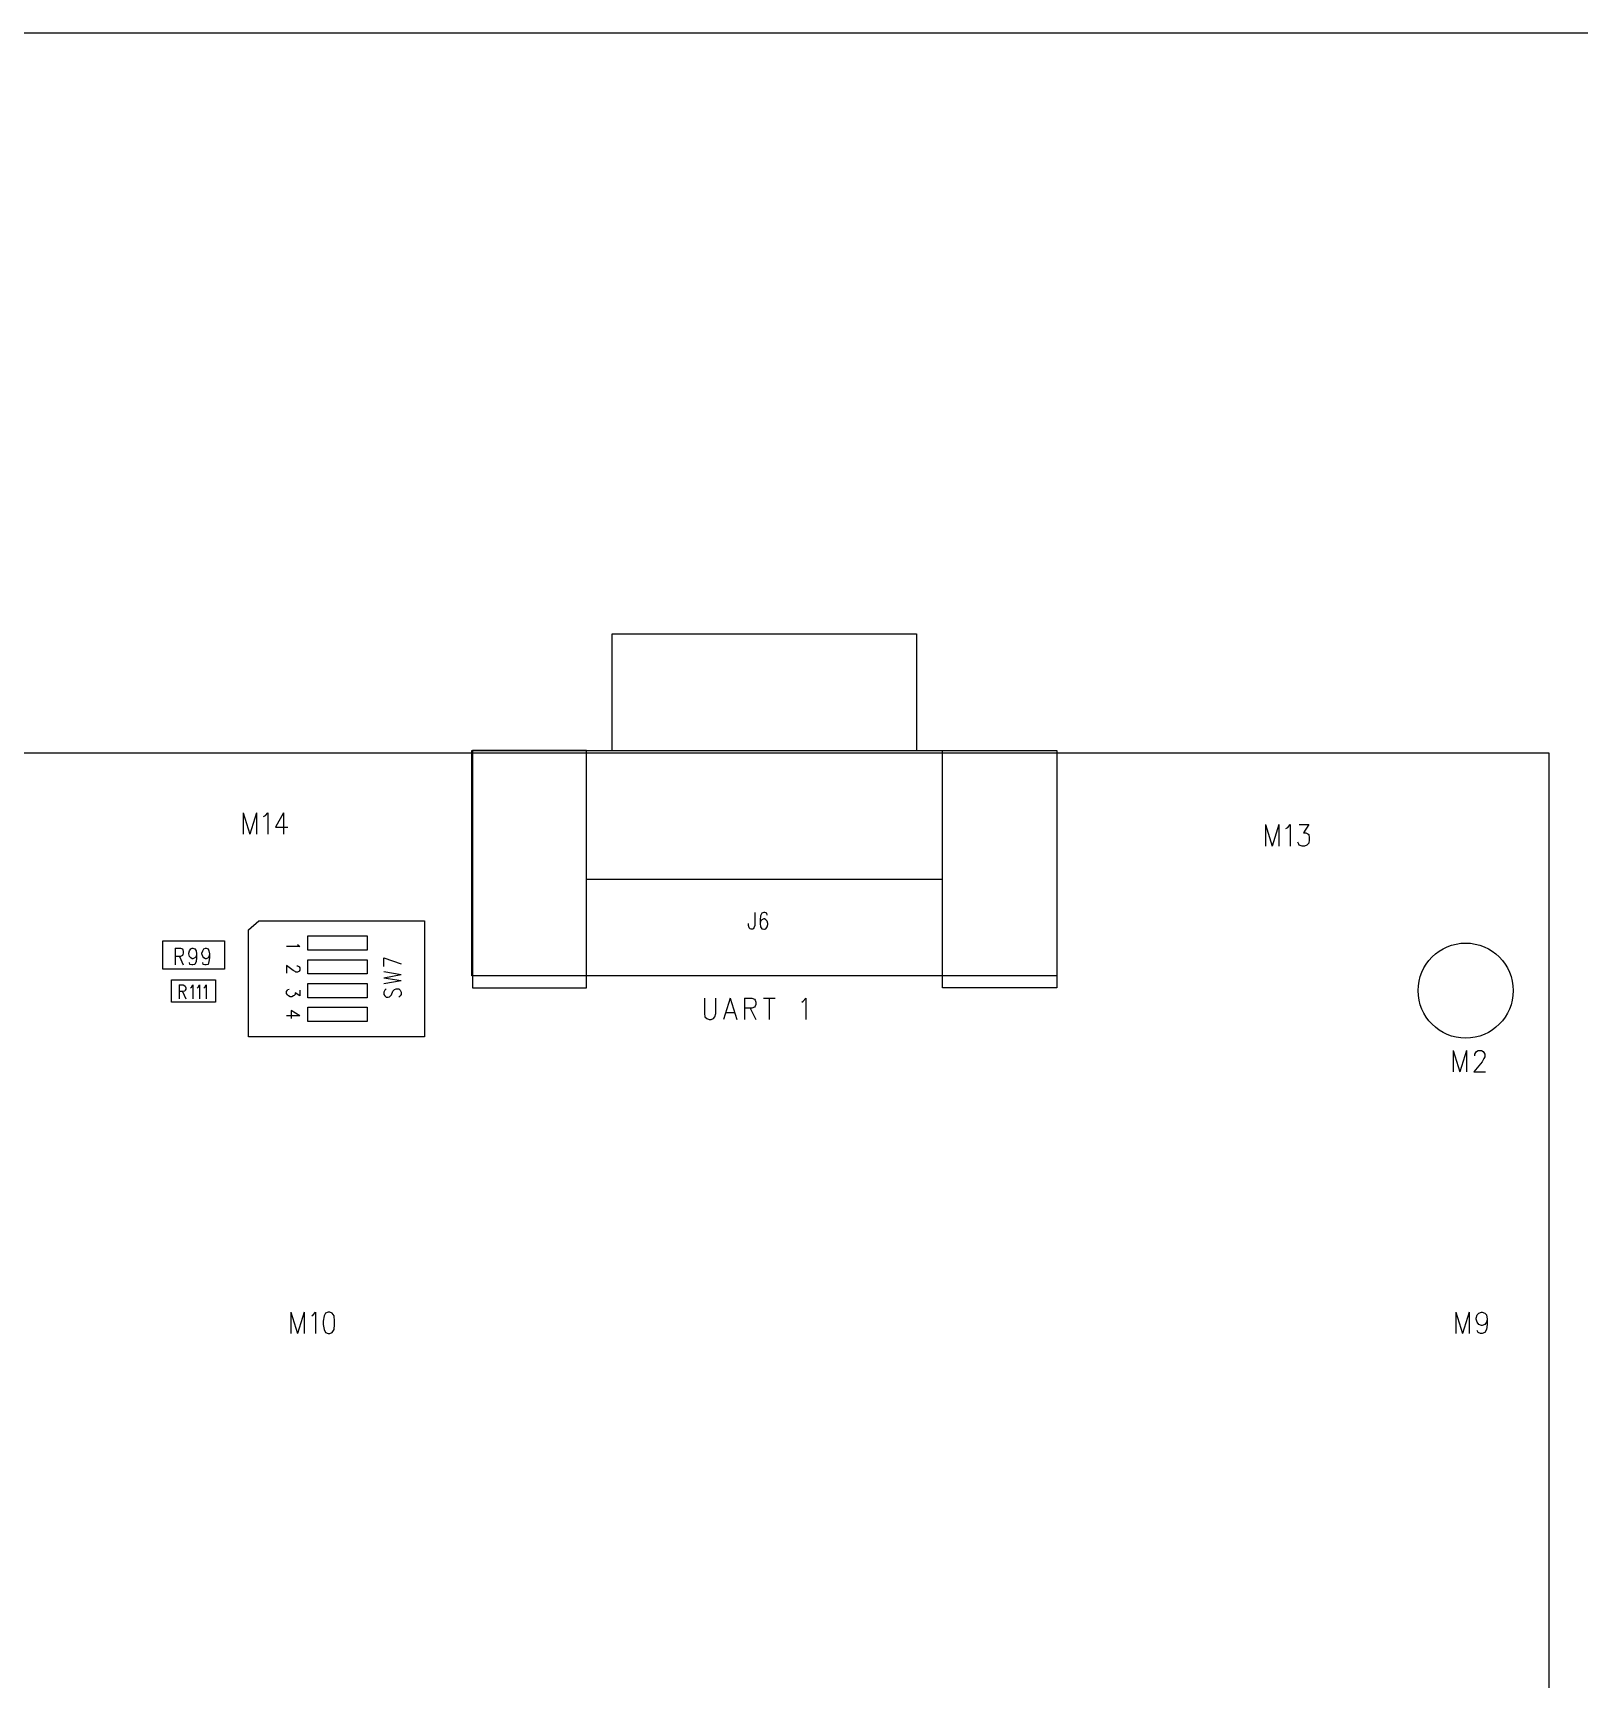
# Model space of a CAD drawing. Extents: x 11.9 to 28.1, y 10.8 to 21.2.
# Drawn here: x 21.744 to 24.995, y 17.737 to 21.199 of the extents above; entities that cross this region are included whole.
import ezdxf

# ---------------------------------------------------------------- set-up
doc = ezdxf.new("R2010")
doc.units = 0
doc.header["$MEASUREMENT"] = 0
doc.layers.add('LAYNR1', color=2, linetype='Continuous')

msp = doc.modelspace()

# ---------------------------------------------------------------- linework, layer by layer
at = {"layer": 'LAYNR1', "color": 7}
for points in [[(11.892, 21.199), (28.092, 21.199)], [(22.962, 19.69), (22.962, 19.935)], [(22.962, 19.935), (23.602, 19.935)], [(23.602, 19.935), (23.602, 19.69)], [(14.582, 19.685), (24.932, 19.685)], [(22.667, 19.216), (22.667, 19.69)], [(22.667, 19.69), (22.962, 19.69)], [(22.668, 19.69), (22.668, 19.191)], [(22.908, 19.69), (22.668, 19.69)], [(22.908, 19.191), (22.908, 19.69)], [(22.962, 19.69), (23.607, 19.69)], [(23.602, 19.69), (23.897, 19.69)], [(23.657, 19.191), (23.657, 19.69)], [(23.657, 19.69), (23.897, 19.69)], [(23.897, 19.69), (23.897, 19.216)], [(23.897, 19.69), (23.897, 19.191)], [(24.932, 19.685), (24.932, 14.285)], [(22.186, 19.559), (22.186, 19.514)], [(22.186, 19.559), (22.2, 19.514)], [(22.214, 19.559), (22.2, 19.514)], [(22.214, 19.559), (22.214, 19.514)], [(22.229, 19.551), (22.233, 19.553), (22.238, 19.559), (22.238, 19.514)], [(22.271, 19.559), (22.254, 19.529), (22.28, 19.529)], [(22.271, 19.559), (22.271, 19.514)], [(24.336, 19.534), (24.336, 19.489)], [(24.336, 19.534), (24.35, 19.489)], [(24.364, 19.534), (24.35, 19.489)], [(24.364, 19.534), (24.364, 19.489)], [(24.379, 19.526), (24.383, 19.528), (24.388, 19.534), (24.388, 19.489)], [(24.407, 19.534), (24.427, 19.534), (24.416, 19.517), (24.421, 19.517), (24.425, 19.515), (24.427, 19.513), (24.428, 19.506)], [(24.413, 19.489), (24.407, 19.491), (24.406, 19.493), (24.404, 19.497)], [(24.428, 19.506), (24.428, 19.502), (24.427, 19.495), (24.423, 19.491), (24.418, 19.489)], [(24.418, 19.489), (24.413, 19.489)], [(23.657, 19.419), (22.909, 19.419)], [(22.197, 19.313), (22.219, 19.332)], [(22.219, 19.332), (22.567, 19.332)], [(22.567, 19.332), (22.567, 19.088)], [(23.262, 19.349), (23.262, 19.322), (23.26, 19.317), (23.259, 19.315), (23.257, 19.314), (23.254, 19.314), (23.252, 19.315), (23.25, 19.317), (23.249, 19.322), (23.249, 19.326)], [(23.288, 19.344), (23.287, 19.348), (23.283, 19.349), (23.281, 19.349), (23.277, 19.348), (23.274, 19.342), (23.273, 19.334), (23.273, 19.326), (23.274, 19.319), (23.277, 19.315), (23.281, 19.314), (23.282, 19.314), (23.285, 19.315), (23.288, 19.319), (23.289, 19.324), (23.289, 19.326), (23.288, 19.331), (23.285, 19.334), (23.282, 19.336), (23.281, 19.336), (23.277, 19.334), (23.274, 19.331), (23.273, 19.326)], [(22.017, 19.23), (22.017, 19.29)], [(22.017, 19.29), (22.147, 19.29)], [(22.147, 19.29), (22.147, 19.23)], [(22.197, 19.088), (22.197, 19.313)], [(22.3, 19.283), (22.301, 19.281), (22.305, 19.278), (22.277, 19.278)], [(22.322, 19.27), (22.322, 19.3)], [(22.322, 19.3), (22.447, 19.3)], [(22.447, 19.3), (22.447, 19.27)], [(22.043, 19.274), (22.043, 19.239)], [(22.043, 19.274), (22.054, 19.274), (22.058, 19.273), (22.059, 19.271), (22.06, 19.267), (22.06, 19.264), (22.059, 19.261), (22.058, 19.259), (22.054, 19.257), (22.043, 19.257)], [(22.052, 19.257), (22.06, 19.239)], [(22.088, 19.262), (22.087, 19.257), (22.084, 19.254), (22.08, 19.252), (22.079, 19.252), (22.076, 19.254), (22.073, 19.257), (22.072, 19.262), (22.072, 19.264), (22.073, 19.269), (22.076, 19.273), (22.079, 19.274), (22.08, 19.274), (22.084, 19.273), (22.087, 19.269), (22.088, 19.262), (22.088, 19.254), (22.087, 19.246), (22.084, 19.24), (22.08, 19.239), (22.078, 19.239), (22.074, 19.24), (22.073, 19.244)], [(22.115, 19.262), (22.114, 19.257), (22.112, 19.254), (22.108, 19.252), (22.107, 19.252), (22.103, 19.254), (22.101, 19.257), (22.099, 19.262), (22.099, 19.264), (22.101, 19.269), (22.103, 19.273), (22.107, 19.274), (22.108, 19.274), (22.112, 19.273), (22.114, 19.269), (22.115, 19.262), (22.115, 19.254), (22.114, 19.246), (22.112, 19.24), (22.108, 19.239), (22.105, 19.239), (22.102, 19.24), (22.101, 19.244)], [(22.447, 19.27), (22.322, 19.27)], [(22.322, 19.22), (22.322, 19.25)], [(22.322, 19.25), (22.447, 19.25)], [(22.447, 19.25), (22.447, 19.22)], [(22.482, 19.254), (22.518, 19.241)], [(22.482, 19.236), (22.482, 19.254)], [(22.147, 19.23), (22.017, 19.23)], [(22.304, 19.226), (22.303, 19.225), (22.3, 19.224), (22.297, 19.224), (22.295, 19.225), (22.291, 19.227), (22.277, 19.238)], [(22.277, 19.238), (22.277, 19.222)], [(22.299, 19.237), (22.3, 19.237), (22.303, 19.236), (22.304, 19.235)], [(22.304, 19.235), (22.305, 19.233), (22.305, 19.228), (22.304, 19.226)], [(22.447, 19.22), (22.322, 19.22)], [(22.482, 19.225), (22.518, 19.219)], [(22.482, 19.212), (22.518, 19.219)], [(23.897, 19.216), (22.667, 19.216)], [(22.035, 19.208), (22.128, 19.208)], [(22.035, 19.161), (22.035, 19.208)], [(22.051, 19.197), (22.051, 19.168)], [(22.051, 19.197), (22.06, 19.197), (22.063, 19.195), (22.064, 19.194), (22.065, 19.191), (22.065, 19.188), (22.064, 19.186), (22.063, 19.184), (22.06, 19.183), (22.051, 19.183)], [(22.058, 19.183), (22.065, 19.168)], [(22.075, 19.191), (22.077, 19.192), (22.08, 19.197), (22.08, 19.168)], [(22.089, 19.191), (22.091, 19.192), (22.094, 19.197), (22.094, 19.168)], [(22.103, 19.191), (22.105, 19.192), (22.108, 19.197), (22.108, 19.168)], [(22.128, 19.208), (22.128, 19.161)], [(22.279, 19.176), (22.277, 19.179), (22.277, 19.183), (22.279, 19.186), (22.28, 19.187), (22.283, 19.188)], [(22.305, 19.186), (22.305, 19.174), (22.295, 19.18), (22.295, 19.177), (22.293, 19.175)], [(22.322, 19.17), (22.322, 19.2)], [(22.322, 19.2), (22.447, 19.2)], [(22.447, 19.2), (22.447, 19.17)], [(22.482, 19.212), (22.518, 19.206)], [(22.482, 19.2), (22.518, 19.206)], [(22.484, 19.186), (22.482, 19.182)], [(22.482, 19.182), (22.482, 19.177)], [(22.487, 19.189), (22.484, 19.186)], [(22.498, 19.176), (22.501, 19.184)], [(22.501, 19.184), (22.503, 19.186)], [(22.503, 19.186), (22.504, 19.187)], [(22.504, 19.187), (22.508, 19.189)], [(22.508, 19.189), (22.513, 19.189)], [(22.513, 19.189), (22.516, 19.186)], [(22.516, 19.186), (22.518, 19.182)], [(22.518, 19.182), (22.518, 19.177)], [(22.668, 19.191), (22.908, 19.191)], [(23.897, 19.191), (23.657, 19.191)], [(22.128, 19.161), (22.035, 19.161)], [(22.293, 19.175), (22.292, 19.174), (22.288, 19.172), (22.285, 19.172), (22.281, 19.174), (22.279, 19.176)], [(22.447, 19.17), (22.322, 19.17)], [(22.322, 19.12), (22.322, 19.15)], [(22.322, 19.15), (22.447, 19.15)], [(22.447, 19.15), (22.447, 19.12)], [(22.482, 19.177), (22.484, 19.174)], [(22.484, 19.174), (22.487, 19.171)], [(22.487, 19.171), (22.491, 19.171)], [(22.491, 19.171), (22.494, 19.172)], [(22.494, 19.172), (22.496, 19.174)], [(22.496, 19.174), (22.498, 19.176)], [(22.516, 19.174), (22.513, 19.171)], [(22.518, 19.177), (22.516, 19.174)], [(23.156, 19.169), (23.156, 19.137), (23.157, 19.13), (23.161, 19.126), (23.166, 19.124)], [(23.17, 19.124), (23.175, 19.126), (23.178, 19.13), (23.18, 19.137), (23.18, 19.169)], [(23.21, 19.169), (23.196, 19.124)], [(23.21, 19.169), (23.224, 19.124)], [(23.24, 19.169), (23.24, 19.124)], [(23.24, 19.169), (23.256, 19.169), (23.261, 19.167), (23.263, 19.165), (23.264, 19.161), (23.264, 19.156), (23.263, 19.152), (23.261, 19.15), (23.256, 19.148), (23.24, 19.148)], [(23.252, 19.148), (23.264, 19.124)], [(23.28, 19.169), (23.305, 19.169)], [(23.292, 19.169), (23.292, 19.124)], [(23.361, 19.161), (23.364, 19.163), (23.369, 19.169), (23.369, 19.124)], [(22.305, 19.132), (22.277, 19.132)], [(22.305, 19.132), (22.287, 19.143)], [(22.287, 19.143), (22.287, 19.126)], [(22.447, 19.12), (22.322, 19.12)], [(23.166, 19.124), (23.17, 19.124)], [(23.201, 19.139), (23.219, 19.139)], [(22.567, 19.088), (22.197, 19.088)], [(24.731, 19.059), (24.731, 19.014)], [(24.731, 19.059), (24.745, 19.014)], [(24.759, 19.059), (24.745, 19.014)], [(24.759, 19.059), (24.759, 19.014)], [(24.776, 19.048), (24.776, 19.051), (24.778, 19.055), (24.78, 19.057), (24.783, 19.059), (24.79, 19.059), (24.794, 19.057), (24.795, 19.055), (24.797, 19.051), (24.797, 19.046), (24.795, 19.042), (24.792, 19.035), (24.774, 19.014)], [(24.774, 19.014), (24.799, 19.014)], [(22.286, 18.509), (22.286, 18.464)], [(22.286, 18.509), (22.3, 18.464)], [(22.314, 18.509), (22.3, 18.464)], [(22.314, 18.509), (22.314, 18.464)], [(22.33, 18.501), (22.333, 18.503), (22.338, 18.509), (22.338, 18.464)], [(22.365, 18.509), (22.359, 18.507), (22.356, 18.501), (22.354, 18.49), (22.354, 18.483), (22.356, 18.472), (22.359, 18.466), (22.365, 18.464)], [(22.368, 18.464), (22.373, 18.466), (22.377, 18.472), (22.378, 18.483), (22.378, 18.49), (22.377, 18.501), (22.373, 18.507), (22.368, 18.509), (22.365, 18.509)], [(24.736, 18.509), (24.736, 18.464)], [(24.736, 18.509), (24.75, 18.464)], [(24.764, 18.509), (24.75, 18.464)], [(24.764, 18.509), (24.764, 18.464)], [(24.79, 18.481), (24.785, 18.483), (24.781, 18.488), (24.779, 18.494), (24.779, 18.496), (24.781, 18.503), (24.785, 18.507), (24.79, 18.509), (24.792, 18.509), (24.797, 18.507), (24.801, 18.503), (24.802, 18.494), (24.802, 18.483), (24.801, 18.472), (24.797, 18.466), (24.792, 18.464)], [(24.802, 18.494), (24.801, 18.488), (24.797, 18.483), (24.792, 18.481)], [(22.365, 18.464), (22.368, 18.464)], [(24.788, 18.464), (24.783, 18.466), (24.781, 18.47)], [(24.792, 18.464), (24.788, 18.464)], [(24.792, 18.481), (24.79, 18.481)]]:
    msp.add_lwpolyline(points, dxfattribs=at)
msp.add_circle((24.757, 19.185), 0.1, dxfattribs=at)

doc.saveas('drawing.dxf')
